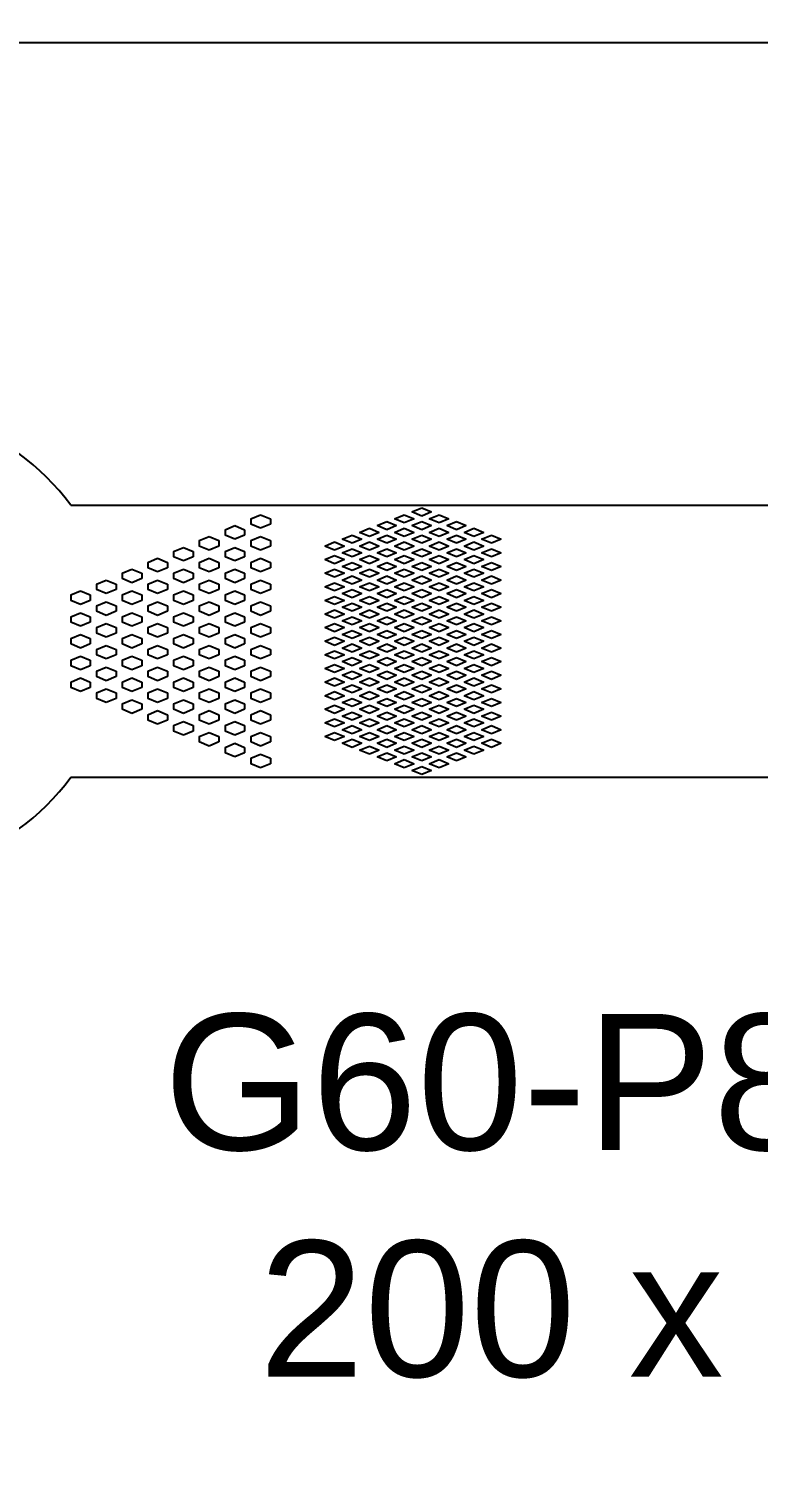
# Model space of a CAD drawing. Header units: inches. Extents: x -271009 to 5700, y -37000 to 38138.
# Drawn here: x -116541 to -113822, y -5405 to 0 of the extents above; entities that cross this region are included whole.
import ezdxf

# ---------------------------------------------------------------- set-up
doc = ezdxf.new("R2010")
doc.units = ezdxf.units.IN
doc.header["$MEASUREMENT"] = 0
doc.styles.get("Standard").update_dxf_attribs({"font": 'arial.ttf'})

msp = doc.modelspace()

# ---------------------------------------------------------------- linework, layer by layer
for p, q in [((-116385.3, -1776.3), (-113429, -1776.3)), ((-115713.9, -1827), (-115677.3, -1811.8)), ((-115713.9, -1827), (-115713.9, -1847.3)), ((-115677.3, -1811.8), (-115640.8, -1827)), ((-115640.8, -1827), (-115640.8, -1847.3)), ((-115242.9, -1852.4), (-115206.4, -1837.2)), ((-115206.4, -1837.2), (-115169.8, -1852.4)), ((-115178, -1827), (-115141.4, -1811.8)), ((-115141.4, -1842.2), (-115178, -1827)), ((-115141.4, -1811.8), (-115104.9, -1827)), ((-115104.9, -1827), (-115141.4, -1842.2)), ((-115113, -1801.6), (-115076.5, -1786.4)), ((-115076.5, -1816.9), (-115113, -1801.6)), ((-115113, -1852.4), (-115076.5, -1837.2)), ((-115076.5, -1786.4), (-115039.9, -1801.6)), ((-115039.9, -1801.6), (-115076.5, -1816.9)), ((-115076.5, -1837.2), (-115039.9, -1852.4)), ((-115048, -1827), (-115011.5, -1811.8)), ((-115011.5, -1842.2), (-115048, -1827)), ((-115011.5, -1811.8), (-114975, -1827)), ((-114975, -1827), (-115011.5, -1842.2)), ((-114983.1, -1852.4), (-114946.5, -1837.2)), ((-114946.5, -1837.2), (-114910, -1852.4)), ((-115809.8, -1867.6), (-115773.3, -1852.4)), ((-115809.8, -1867.6), (-115809.8, -1887.9)), ((-115773.3, -1903.1), (-115809.8, -1887.9)), ((-115773.3, -1852.4), (-115736.7, -1867.6)), ((-115736.7, -1887.9), (-115773.3, -1903.1)), ((-115736.7, -1867.6), (-115736.7, -1887.9)), ((-115677.3, -1862.5), (-115713.9, -1847.3)), ((-115640.8, -1847.3), (-115677.3, -1862.5)), ((-115372.8, -1903.1), (-115336.3, -1887.9)), ((-115336.3, -1887.9), (-115299.8, -1903.1)), ((-115307.9, -1877.8), (-115271.3, -1862.5)), ((-115271.3, -1893), (-115307.9, -1877.8)), ((-115271.3, -1862.5), (-115234.8, -1877.8)), ((-115234.8, -1877.8), (-115271.3, -1893)), ((-115206.4, -1867.6), (-115242.9, -1852.4)), ((-115242.9, -1903.1), (-115206.4, -1887.9)), ((-115169.8, -1852.4), (-115206.4, -1867.6)), ((-115206.4, -1887.9), (-115169.8, -1903.1)), ((-115178, -1877.8), (-115141.4, -1862.5)), ((-115141.4, -1893), (-115178, -1877.8)), ((-115141.4, -1862.5), (-115104.9, -1877.8)), ((-115104.9, -1877.8), (-115141.4, -1893)), ((-115076.5, -1867.6), (-115113, -1852.4)), ((-115113, -1903.1), (-115076.5, -1887.9)), ((-115039.9, -1852.4), (-115076.5, -1867.6)), ((-115076.5, -1887.9), (-115039.9, -1903.1)), ((-115048, -1877.8), (-115011.5, -1862.5)), ((-115011.5, -1893), (-115048, -1877.8)), ((-115011.5, -1862.5), (-114975, -1877.8)), ((-114975, -1877.8), (-115011.5, -1893)), ((-114946.5, -1867.6), (-114983.1, -1852.4)), ((-114983.1, -1903.1), (-114946.5, -1887.9)), ((-114910, -1852.4), (-114946.5, -1867.6)), ((-114946.5, -1887.9), (-114910, -1903.1)), ((-114918.1, -1877.8), (-114881.6, -1862.5)), ((-114881.6, -1893), (-114918.1, -1877.8)), ((-114881.6, -1862.5), (-114845, -1877.8)), ((-114845, -1877.8), (-114881.6, -1893)), ((-114853.2, -1903.1), (-114816.6, -1887.9)), ((-114816.6, -1887.9), (-114780.1, -1903.1)), ((-116001.6, -1948.8), (-115965.1, -1933.6)), ((-115965.1, -1933.6), (-115928.6, -1948.8)), ((-115905.7, -1908.2), (-115869.2, -1893)), ((-115905.7, -1908.2), (-115905.7, -1928.5)), ((-115869.2, -1943.7), (-115905.7, -1928.5)), ((-115869.2, -1893), (-115832.6, -1908.2)), ((-115832.6, -1928.5), (-115869.2, -1943.7)), ((-115832.6, -1908.2), (-115832.6, -1928.5)), ((-115809.8, -1948.8), (-115773.3, -1933.6)), ((-115773.3, -1933.6), (-115736.7, -1948.8)), ((-115713.9, -1908.2), (-115677.3, -1893)), ((-115713.9, -1908.2), (-115713.9, -1928.5)), ((-115677.3, -1943.7), (-115713.9, -1928.5)), ((-115677.3, -1893), (-115640.8, -1908.2)), ((-115640.8, -1928.5), (-115677.3, -1943.7)), ((-115640.8, -1908.2), (-115640.8, -1928.5)), ((-115437.8, -1928.5), (-115401.3, -1913.3)), ((-115401.3, -1943.7), (-115437.8, -1928.5)), ((-115401.3, -1913.3), (-115364.7, -1928.5)), ((-115364.7, -1928.5), (-115401.3, -1943.7)), ((-115336.3, -1918.4), (-115372.8, -1903.1)), ((-115372.8, -1953.9), (-115336.3, -1938.7)), ((-115299.8, -1903.1), (-115336.3, -1918.4)), ((-115336.3, -1938.7), (-115299.8, -1953.9)), ((-115307.9, -1928.5), (-115271.3, -1913.3)), ((-115271.3, -1943.7), (-115307.9, -1928.5)), ((-115271.3, -1913.3), (-115234.8, -1928.5)), ((-115234.8, -1928.5), (-115271.3, -1943.7)), ((-115206.4, -1918.4), (-115242.9, -1903.1)), ((-115242.9, -1953.9), (-115206.4, -1938.7)), ((-115169.8, -1903.1), (-115206.4, -1918.4)), ((-115206.4, -1938.7), (-115169.8, -1953.9)), ((-115178, -1928.5), (-115141.4, -1913.3)), ((-115141.4, -1943.7), (-115178, -1928.5)), ((-115141.4, -1913.3), (-115104.9, -1928.5)), ((-115104.9, -1928.5), (-115141.4, -1943.7)), ((-115076.5, -1918.4), (-115113, -1903.1)), ((-115113, -1953.9), (-115076.5, -1938.7)), ((-115039.9, -1903.1), (-115076.5, -1918.4)), ((-115076.5, -1938.7), (-115039.9, -1953.9)), ((-115048, -1928.5), (-115011.5, -1913.3)), ((-115011.5, -1943.7), (-115048, -1928.5)), ((-115011.5, -1913.3), (-114975, -1928.5)), ((-114975, -1928.5), (-115011.5, -1943.7)), ((-114946.5, -1918.4), (-114983.1, -1903.1)), ((-114983.1, -1953.9), (-114946.5, -1938.7)), ((-114910, -1903.1), (-114946.5, -1918.4)), ((-114946.5, -1938.7), (-114910, -1953.9)), ((-114918.1, -1928.5), (-114881.6, -1913.3)), ((-114881.6, -1943.7), (-114918.1, -1928.5)), ((-114881.6, -1913.3), (-114845, -1928.5)), ((-114845, -1928.5), (-114881.6, -1943.7)), ((-114816.6, -1918.4), (-114853.2, -1903.1)), ((-114853.2, -1953.9), (-114816.6, -1938.7)), ((-114780.1, -1903.1), (-114816.6, -1918.4)), ((-114816.6, -1938.7), (-114780.1, -1953.9)), ((-116097.6, -1989.4), (-116061, -1974.2)), ((-116097.6, -1989.4), (-116097.6, -2009.7)), ((-116061, -1974.2), (-116024.5, -1989.4)), ((-116024.5, -1989.4), (-116024.5, -2009.7)), ((-116001.6, -1948.8), (-116001.6, -1969.1)), ((-115965.1, -1984.3), (-116001.6, -1969.1)), ((-115928.6, -1969.1), (-115965.1, -1984.3)), ((-115928.6, -1948.8), (-115928.6, -1969.1)), ((-115905.7, -1989.4), (-115869.2, -1974.2)), ((-115905.7, -1989.4), (-115905.7, -2009.7)), ((-115869.2, -1974.2), (-115832.6, -1989.4)), ((-115832.6, -1989.4), (-115832.6, -2009.7)), ((-115809.8, -1948.8), (-115809.8, -1969.1)), ((-115773.3, -1984.3), (-115809.8, -1969.1)), ((-115736.7, -1969.1), (-115773.3, -1984.3)), ((-115736.7, -1948.8), (-115736.7, -1969.1)), ((-115713.9, -1989.4), (-115677.3, -1974.2)), ((-115713.9, -1989.4), (-115713.9, -2009.7)), ((-115677.3, -1974.2), (-115640.8, -1989.4)), ((-115640.8, -1989.4), (-115640.8, -2009.7)), ((-115437.8, -1979.3), (-115401.3, -1964)), ((-115401.3, -1994.5), (-115437.8, -1979.3)), ((-115401.3, -1964), (-115364.7, -1979.3)), ((-115364.7, -1979.3), (-115401.3, -1994.5)), ((-115336.3, -1969.1), (-115372.8, -1953.9)), ((-115372.8, -2004.6), (-115336.3, -1989.4)), ((-115299.8, -1953.9), (-115336.3, -1969.1)), ((-115336.3, -1989.4), (-115299.8, -2004.6)), ((-115307.9, -1979.3), (-115271.3, -1964)), ((-115271.3, -1994.5), (-115307.9, -1979.3)), ((-115271.3, -1964), (-115234.8, -1979.3)), ((-115234.8, -1979.3), (-115271.3, -1994.5)), ((-115206.4, -1969.1), (-115242.9, -1953.9)), ((-115242.9, -2004.6), (-115206.4, -1989.4)), ((-115169.8, -1953.9), (-115206.4, -1969.1)), ((-115206.4, -1989.4), (-115169.8, -2004.6)), ((-115178, -1979.3), (-115141.4, -1964)), ((-115141.4, -1994.5), (-115178, -1979.3)), ((-115141.4, -1964), (-115104.9, -1979.3)), ((-115104.9, -1979.3), (-115141.4, -1994.5)), ((-115076.5, -1969.1), (-115113, -1953.9)), ((-115113, -2004.6), (-115076.5, -1989.4)), ((-115039.9, -1953.9), (-115076.5, -1969.1)), ((-115076.5, -1989.4), (-115039.9, -2004.6)), ((-115048, -1979.3), (-115011.5, -1964)), ((-115011.5, -1994.5), (-115048, -1979.3)), ((-115011.5, -1964), (-114975, -1979.3)), ((-114975, -1979.3), (-115011.5, -1994.5)), ((-114946.5, -1969.1), (-114983.1, -1953.9)), ((-114983.1, -2004.6), (-114946.5, -1989.4)), ((-114910, -1953.9), (-114946.5, -1969.1)), ((-114946.5, -1989.4), (-114910, -2004.6)), ((-114918.1, -1979.3), (-114881.6, -1964)), ((-114881.6, -1994.5), (-114918.1, -1979.3)), ((-114881.6, -1964), (-114845, -1979.3)), ((-114845, -1979.3), (-114881.6, -1994.5)), ((-114816.6, -1969.1), (-114853.2, -1953.9)), ((-114853.2, -2004.6), (-114816.6, -1989.4)), ((-114780.1, -1953.9), (-114816.6, -1969.1)), ((-114816.6, -1989.4), (-114780.1, -2004.6)), ((-116193.5, -2030), (-116156.9, -2014.8)), ((-116193.5, -2030), (-116193.5, -2050.3)), ((-116156.9, -2065.5), (-116193.5, -2050.3)), ((-116156.9, -2014.8), (-116120.4, -2030)), ((-116120.4, -2050.3), (-116156.9, -2065.5)), ((-116120.4, -2030), (-116120.4, -2050.3)), ((-116061, -2024.9), (-116097.6, -2009.7)), ((-116024.5, -2009.7), (-116061, -2024.9)), ((-116001.6, -2030), (-115965.1, -2014.8)), ((-116001.6, -2030), (-116001.6, -2050.3)), ((-115965.1, -2065.5), (-116001.6, -2050.3)), ((-115965.1, -2014.8), (-115928.6, -2030)), ((-115928.6, -2050.3), (-115965.1, -2065.5)), ((-115928.6, -2030), (-115928.6, -2050.3)), ((-115869.2, -2024.9), (-115905.7, -2009.7)), ((-115832.6, -2009.7), (-115869.2, -2024.9)), ((-115809.8, -2030), (-115773.3, -2014.8)), ((-115809.8, -2030), (-115809.8, -2050.3)), ((-115773.3, -2065.5), (-115809.8, -2050.3)), ((-115773.3, -2014.8), (-115736.7, -2030)), ((-115736.7, -2050.3), (-115773.3, -2065.5)), ((-115736.7, -2030), (-115736.7, -2050.3)), ((-115677.3, -2024.9), (-115713.9, -2009.7)), ((-115640.8, -2009.7), (-115677.3, -2024.9)), ((-115437.8, -2030), (-115401.3, -2014.8)), ((-115401.3, -2045.2), (-115437.8, -2030)), ((-115401.3, -2014.8), (-115364.7, -2030)), ((-115364.7, -2030), (-115401.3, -2045.2)), ((-115336.3, -2019.9), (-115372.8, -2004.6)), ((-115372.8, -2055.4), (-115336.3, -2040.2)), ((-115299.8, -2004.6), (-115336.3, -2019.9)), ((-115336.3, -2040.2), (-115299.8, -2055.4)), ((-115307.9, -2030), (-115271.3, -2014.8)), ((-115271.3, -2045.2), (-115307.9, -2030)), ((-115271.3, -2014.8), (-115234.8, -2030)), ((-115234.8, -2030), (-115271.3, -2045.2)), ((-115206.4, -2019.9), (-115242.9, -2004.6)), ((-115242.9, -2055.4), (-115206.4, -2040.2)), ((-115169.8, -2004.6), (-115206.4, -2019.9)), ((-115206.4, -2040.2), (-115169.8, -2055.4)), ((-115178, -2030), (-115141.4, -2014.8)), ((-115141.4, -2045.2), (-115178, -2030)), ((-115141.4, -2014.8), (-115104.9, -2030)), ((-115104.9, -2030), (-115141.4, -2045.2)), ((-115076.5, -2019.9), (-115113, -2004.6)), ((-115113, -2055.4), (-115076.5, -2040.2)), ((-115039.9, -2004.6), (-115076.5, -2019.9)), ((-115076.5, -2040.2), (-115039.9, -2055.4)), ((-115048, -2030), (-115011.5, -2014.8)), ((-115011.5, -2045.2), (-115048, -2030)), ((-115011.5, -2014.8), (-114975, -2030)), ((-114975, -2030), (-115011.5, -2045.2)), ((-114946.5, -2019.9), (-114983.1, -2004.6)), ((-114983.1, -2055.4), (-114946.5, -2040.2)), ((-114910, -2004.6), (-114946.5, -2019.9)), ((-114946.5, -2040.2), (-114910, -2055.4)), ((-114918.1, -2030), (-114881.6, -2014.8)), ((-114881.6, -2045.2), (-114918.1, -2030)), ((-114881.6, -2014.8), (-114845, -2030)), ((-114845, -2030), (-114881.6, -2045.2)), ((-114816.6, -2019.9), (-114853.2, -2004.6)), ((-114853.2, -2055.4), (-114816.6, -2040.2)), ((-114780.1, -2004.6), (-114816.6, -2019.9)), ((-114816.6, -2040.2), (-114780.1, -2055.4)), ((-116385.3, -2111.2), (-116348.8, -2096)), ((-116348.8, -2096), (-116312.2, -2111.2)), ((-116289.4, -2070.6), (-116252.8, -2055.4)), ((-116289.4, -2070.6), (-116289.4, -2090.9)), ((-116252.8, -2106.1), (-116289.4, -2090.9)), ((-116252.8, -2055.4), (-116216.3, -2070.6)), ((-116216.3, -2090.9), (-116252.8, -2106.1)), ((-116216.3, -2070.6), (-116216.3, -2090.9)), ((-116193.5, -2111.2), (-116156.9, -2096)), ((-116156.9, -2096), (-116120.4, -2111.2)), ((-116097.6, -2070.6), (-116061, -2055.4)), ((-116097.6, -2070.6), (-116097.6, -2090.9)), ((-116061, -2106.1), (-116097.6, -2090.9)), ((-116061, -2055.4), (-116024.5, -2070.6)), ((-116024.5, -2090.9), (-116061, -2106.1)), ((-116024.5, -2070.6), (-116024.5, -2090.9)), ((-116001.6, -2111.2), (-115965.1, -2096)), ((-115965.1, -2096), (-115928.6, -2111.2)), ((-115905.7, -2070.6), (-115869.2, -2055.4)), ((-115905.7, -2070.6), (-115905.7, -2090.9)), ((-115869.2, -2106.1), (-115905.7, -2090.9)), ((-115869.2, -2055.4), (-115832.6, -2070.6)), ((-115832.6, -2090.9), (-115869.2, -2106.1)), ((-115832.6, -2070.6), (-115832.6, -2090.9)), ((-115809.8, -2111.2), (-115773.3, -2096)), ((-115773.3, -2096), (-115736.7, -2111.2)), ((-115713.9, -2070.6), (-115677.3, -2055.4)), ((-115713.9, -2070.6), (-115713.9, -2090.9)), ((-115677.3, -2106.1), (-115713.9, -2090.9)), ((-115677.3, -2055.4), (-115640.8, -2070.6)), ((-115640.8, -2090.9), (-115677.3, -2106.1)), ((-115640.8, -2070.6), (-115640.8, -2090.9)), ((-115437.8, -2080.8), (-115401.3, -2065.5)), ((-115401.3, -2096), (-115437.8, -2080.8)), ((-115401.3, -2065.5), (-115364.7, -2080.8)), ((-115364.7, -2080.8), (-115401.3, -2096)), ((-115336.3, -2070.6), (-115372.8, -2055.4)), ((-115372.8, -2106.1), (-115336.3, -2090.9)), ((-115336.3, -2121.4), (-115372.8, -2106.1)), ((-115299.8, -2055.4), (-115336.3, -2070.6)), ((-115336.3, -2090.9), (-115299.8, -2106.1)), ((-115299.8, -2106.1), (-115336.3, -2121.4)), ((-115307.9, -2080.8), (-115271.3, -2065.5)), ((-115271.3, -2096), (-115307.9, -2080.8)), ((-115271.3, -2065.5), (-115234.8, -2080.8)), ((-115234.8, -2080.8), (-115271.3, -2096)), ((-115206.4, -2070.6), (-115242.9, -2055.4)), ((-115242.9, -2106.1), (-115206.4, -2090.9)), ((-115206.4, -2121.4), (-115242.9, -2106.1)), ((-115169.8, -2055.4), (-115206.4, -2070.6)), ((-115206.4, -2090.9), (-115169.8, -2106.1)), ((-115169.8, -2106.1), (-115206.4, -2121.4)), ((-115178, -2080.8), (-115141.4, -2065.5)), ((-115141.4, -2096), (-115178, -2080.8)), ((-115141.4, -2065.5), (-115104.9, -2080.8)), ((-115104.9, -2080.8), (-115141.4, -2096)), ((-115076.5, -2070.6), (-115113, -2055.4)), ((-115113, -2106.1), (-115076.5, -2090.9)), ((-115076.5, -2121.4), (-115113, -2106.1)), ((-115039.9, -2055.4), (-115076.5, -2070.6)), ((-115076.5, -2090.9), (-115039.9, -2106.1)), ((-115039.9, -2106.1), (-115076.5, -2121.4)), ((-115048, -2080.8), (-115011.5, -2065.5)), ((-115011.5, -2096), (-115048, -2080.8)), ((-115011.5, -2065.5), (-114975, -2080.8)), ((-114975, -2080.8), (-115011.5, -2096)), ((-114946.5, -2070.6), (-114983.1, -2055.4)), ((-114983.1, -2106.1), (-114946.5, -2090.9)), ((-114946.5, -2121.4), (-114983.1, -2106.1)), ((-114910, -2055.4), (-114946.5, -2070.6)), ((-114946.5, -2090.9), (-114910, -2106.1)), ((-114910, -2106.1), (-114946.5, -2121.4)), ((-114918.1, -2080.8), (-114881.6, -2065.5)), ((-114881.6, -2096), (-114918.1, -2080.8)), ((-114881.6, -2065.5), (-114845, -2080.8)), ((-114845, -2080.8), (-114881.6, -2096)), ((-114816.6, -2070.6), (-114853.2, -2055.4)), ((-114853.2, -2106.1), (-114816.6, -2090.9)), ((-114816.6, -2121.4), (-114853.2, -2106.1)), ((-114780.1, -2055.4), (-114816.6, -2070.6)), ((-114816.6, -2090.9), (-114780.1, -2106.1)), ((-114780.1, -2106.1), (-114816.6, -2121.4)), ((-116385.3, -2111.2), (-116385.3, -2131.5)), ((-116348.8, -2146.7), (-116385.3, -2131.5)), ((-116312.2, -2131.5), (-116348.8, -2146.7)), ((-116312.2, -2111.2), (-116312.2, -2131.5)), ((-116289.4, -2151.8), (-116252.8, -2136.6)), ((-116289.4, -2151.8), (-116289.4, -2172.1)), ((-116252.8, -2136.6), (-116216.3, -2151.8)), ((-116216.3, -2151.8), (-116216.3, -2172.1)), ((-116193.5, -2111.2), (-116193.5, -2131.5)), ((-116156.9, -2146.7), (-116193.5, -2131.5)), ((-116120.4, -2131.5), (-116156.9, -2146.7)), ((-116120.4, -2111.2), (-116120.4, -2131.5)), ((-116097.6, -2151.8), (-116061, -2136.6)), ((-116097.6, -2151.8), (-116097.6, -2172.1)), ((-116061, -2136.6), (-116024.5, -2151.8)), ((-116024.5, -2151.8), (-116024.5, -2172.1)), ((-116001.6, -2111.2), (-116001.6, -2131.5)), ((-115965.1, -2146.7), (-116001.6, -2131.5)), ((-115928.6, -2131.5), (-115965.1, -2146.7)), ((-115928.6, -2111.2), (-115928.6, -2131.5)), ((-115905.7, -2151.8), (-115869.2, -2136.6)), ((-115905.7, -2151.8), (-115905.7, -2172.1)), ((-115869.2, -2136.6), (-115832.6, -2151.8)), ((-115832.6, -2151.8), (-115832.6, -2172.1)), ((-115809.8, -2111.2), (-115809.8, -2131.5)), ((-115773.3, -2146.7), (-115809.8, -2131.5)), ((-115736.7, -2131.5), (-115773.3, -2146.7)), ((-115736.7, -2111.2), (-115736.7, -2131.5)), ((-115713.9, -2151.8), (-115677.3, -2136.6)), ((-115713.9, -2151.8), (-115713.9, -2172.1)), ((-115677.3, -2136.6), (-115640.8, -2151.8)), ((-115640.8, -2151.8), (-115640.8, -2172.1)), ((-115437.8, -2131.5), (-115401.3, -2116.3)), ((-115401.3, -2146.7), (-115437.8, -2131.5)), ((-115401.3, -2116.3), (-115364.7, -2131.5)), ((-115364.7, -2131.5), (-115401.3, -2146.7)), ((-115372.8, -2156.9), (-115336.3, -2141.7)), ((-115336.3, -2172.1), (-115372.8, -2156.9)), ((-115336.3, -2141.7), (-115299.8, -2156.9)), ((-115299.8, -2156.9), (-115336.3, -2172.1)), ((-115307.9, -2131.5), (-115271.3, -2116.3)), ((-115271.3, -2146.7), (-115307.9, -2131.5)), ((-115271.3, -2116.3), (-115234.8, -2131.5)), ((-115234.8, -2131.5), (-115271.3, -2146.7)), ((-115242.9, -2156.9), (-115206.4, -2141.7)), ((-115206.4, -2172.1), (-115242.9, -2156.9)), ((-115206.4, -2141.7), (-115169.8, -2156.9)), ((-115169.8, -2156.9), (-115206.4, -2172.1)), ((-115178, -2131.5), (-115141.4, -2116.3)), ((-115141.4, -2146.7), (-115178, -2131.5)), ((-115141.4, -2116.3), (-115104.9, -2131.5)), ((-115104.9, -2131.5), (-115141.4, -2146.7)), ((-115113, -2156.9), (-115076.5, -2141.7)), ((-115076.5, -2172.1), (-115113, -2156.9)), ((-115076.5, -2141.7), (-115039.9, -2156.9)), ((-115039.9, -2156.9), (-115076.5, -2172.1)), ((-115048, -2131.5), (-115011.5, -2116.3)), ((-115011.5, -2146.7), (-115048, -2131.5)), ((-115011.5, -2116.3), (-114975, -2131.5)), ((-114975, -2131.5), (-115011.5, -2146.7)), ((-114983.1, -2156.9), (-114946.5, -2141.7)), ((-114946.5, -2172.1), (-114983.1, -2156.9)), ((-114946.5, -2141.7), (-114910, -2156.9)), ((-114910, -2156.9), (-114946.5, -2172.1)), ((-114918.1, -2131.5), (-114881.6, -2116.3)), ((-114881.6, -2146.7), (-114918.1, -2131.5)), ((-114881.6, -2116.3), (-114845, -2131.5)), ((-114845, -2131.5), (-114881.6, -2146.7)), ((-114853.2, -2156.9), (-114816.6, -2141.7)), ((-114816.6, -2172.1), (-114853.2, -2156.9)), ((-114816.6, -2141.7), (-114780.1, -2156.9)), ((-114780.1, -2156.9), (-114816.6, -2172.1)), ((-116385.3, -2192.4), (-116348.8, -2177.2)), ((-116385.3, -2192.4), (-116385.3, -2212.7)), ((-116348.8, -2227.9), (-116385.3, -2212.7)), ((-116348.8, -2177.2), (-116312.2, -2192.4)), ((-116312.2, -2212.7), (-116348.8, -2227.9)), ((-116312.2, -2192.4), (-116312.2, -2212.7)), ((-116252.8, -2187.3), (-116289.4, -2172.1)), ((-116216.3, -2172.1), (-116252.8, -2187.3)), ((-116193.5, -2192.4), (-116156.9, -2177.2)), ((-116193.5, -2192.4), (-116193.5, -2212.7)), ((-116156.9, -2227.9), (-116193.5, -2212.7)), ((-116156.9, -2177.2), (-116120.4, -2192.4)), ((-116120.4, -2212.7), (-116156.9, -2227.9)), ((-116120.4, -2192.4), (-116120.4, -2212.7)), ((-116061, -2187.3), (-116097.6, -2172.1)), ((-116024.5, -2172.1), (-116061, -2187.3)), ((-116001.6, -2192.4), (-115965.1, -2177.2)), ((-116001.6, -2192.4), (-116001.6, -2212.7)), ((-115965.1, -2227.9), (-116001.6, -2212.7)), ((-115965.1, -2177.2), (-115928.6, -2192.4)), ((-115928.6, -2212.7), (-115965.1, -2227.9)), ((-115928.6, -2192.4), (-115928.6, -2212.7)), ((-115869.2, -2187.3), (-115905.7, -2172.1)), ((-115832.6, -2172.1), (-115869.2, -2187.3)), ((-115809.8, -2192.4), (-115773.3, -2177.2)), ((-115809.8, -2192.4), (-115809.8, -2212.7)), ((-115773.3, -2227.9), (-115809.8, -2212.7)), ((-115773.3, -2177.2), (-115736.7, -2192.4)), ((-115736.7, -2212.7), (-115773.3, -2227.9)), ((-115736.7, -2192.4), (-115736.7, -2212.7)), ((-115677.3, -2187.3), (-115713.9, -2172.1)), ((-115640.8, -2172.1), (-115677.3, -2187.3)), ((-115437.8, -2182.3), (-115401.3, -2167)), ((-115401.3, -2197.5), (-115437.8, -2182.3)), ((-115401.3, -2167), (-115364.7, -2182.3)), ((-115364.7, -2182.3), (-115401.3, -2197.5)), ((-115372.8, -2207.6), (-115336.3, -2192.4)), ((-115336.3, -2222.9), (-115372.8, -2207.6)), ((-115336.3, -2192.4), (-115299.8, -2207.6)), ((-115299.8, -2207.6), (-115336.3, -2222.9)), ((-115307.9, -2182.3), (-115271.3, -2167)), ((-115271.3, -2197.5), (-115307.9, -2182.3)), ((-115271.3, -2167), (-115234.8, -2182.3)), ((-115234.8, -2182.3), (-115271.3, -2197.5)), ((-115242.9, -2207.6), (-115206.4, -2192.4)), ((-115206.4, -2222.9), (-115242.9, -2207.6)), ((-115206.4, -2192.4), (-115169.8, -2207.6)), ((-115169.8, -2207.6), (-115206.4, -2222.9)), ((-115178, -2182.3), (-115141.4, -2167)), ((-115141.4, -2197.5), (-115178, -2182.3)), ((-115141.4, -2167), (-115104.9, -2182.3)), ((-115104.9, -2182.3), (-115141.4, -2197.5)), ((-115113, -2207.6), (-115076.5, -2192.4)), ((-115076.5, -2222.9), (-115113, -2207.6)), ((-115076.5, -2192.4), (-115039.9, -2207.6)), ((-115039.9, -2207.6), (-115076.5, -2222.9)), ((-115048, -2182.3), (-115011.5, -2167)), ((-115011.5, -2197.5), (-115048, -2182.3)), ((-115011.5, -2167), (-114975, -2182.3)), ((-114975, -2182.3), (-115011.5, -2197.5)), ((-114983.1, -2207.6), (-114946.5, -2192.4)), ((-114946.5, -2222.9), (-114983.1, -2207.6)), ((-114946.5, -2192.4), (-114910, -2207.6)), ((-114910, -2207.6), (-114946.5, -2222.9)), ((-114918.1, -2182.3), (-114881.6, -2167)), ((-114881.6, -2197.5), (-114918.1, -2182.3)), ((-114881.6, -2167), (-114845, -2182.3)), ((-114845, -2182.3), (-114881.6, -2197.5)), ((-114853.2, -2207.6), (-114816.6, -2192.4)), ((-114816.6, -2222.9), (-114853.2, -2207.6)), ((-114816.6, -2192.4), (-114780.1, -2207.6)), ((-114780.1, -2207.6), (-114816.6, -2222.9)), ((-116385.3, -2273.6), (-116348.8, -2258.4)), ((-116348.8, -2258.4), (-116312.2, -2273.6)), ((-116289.4, -2233), (-116252.8, -2217.8)), ((-116289.4, -2233), (-116289.4, -2253.3)), ((-116252.8, -2268.5), (-116289.4, -2253.3)), ((-116252.8, -2217.8), (-116216.3, -2233)), ((-116216.3, -2253.3), (-116252.8, -2268.5)), ((-116216.3, -2233), (-116216.3, -2253.3)), ((-116193.5, -2273.6), (-116156.9, -2258.4)), ((-116156.9, -2258.4), (-116120.4, -2273.6)), ((-116097.6, -2233), (-116061, -2217.8)), ((-116097.6, -2233), (-116097.6, -2253.3)), ((-116061, -2268.5), (-116097.6, -2253.3)), ((-116061, -2217.8), (-116024.5, -2233)), ((-116024.5, -2253.3), (-116061, -2268.5)), ((-116024.5, -2233), (-116024.5, -2253.3)), ((-116001.6, -2273.6), (-115965.1, -2258.4)), ((-115965.1, -2258.4), (-115928.6, -2273.6)), ((-115905.7, -2233), (-115869.2, -2217.8)), ((-115905.7, -2233), (-115905.7, -2253.3)), ((-115869.2, -2268.5), (-115905.7, -2253.3)), ((-115869.2, -2217.8), (-115832.6, -2233)), ((-115832.6, -2253.3), (-115869.2, -2268.5)), ((-115832.6, -2233), (-115832.6, -2253.3)), ((-115809.8, -2273.6), (-115773.3, -2258.4)), ((-115773.3, -2258.4), (-115736.7, -2273.6)), ((-115713.9, -2233), (-115677.3, -2217.8)), ((-115713.9, -2233), (-115713.9, -2253.3)), ((-115677.3, -2268.5), (-115713.9, -2253.3)), ((-115677.3, -2217.8), (-115640.8, -2233)), ((-115640.8, -2253.3), (-115677.3, -2268.5)), ((-115640.8, -2233), (-115640.8, -2253.3)), ((-115437.8, -2233), (-115401.3, -2217.8)), ((-115401.3, -2248.2), (-115437.8, -2233)), ((-115437.8, -2283.8), (-115401.3, -2268.5)), ((-115401.3, -2217.8), (-115364.7, -2233)), ((-115364.7, -2233), (-115401.3, -2248.2)), ((-115401.3, -2268.5), (-115364.7, -2283.8)), ((-115372.8, -2258.4), (-115336.3, -2243.2)), ((-115336.3, -2273.6), (-115372.8, -2258.4)), ((-115336.3, -2243.2), (-115299.8, -2258.4)), ((-115299.8, -2258.4), (-115336.3, -2273.6)), ((-115307.9, -2233), (-115271.3, -2217.8)), ((-115271.3, -2248.2), (-115307.9, -2233)), ((-115307.9, -2283.8), (-115271.3, -2268.5)), ((-115271.3, -2217.8), (-115234.8, -2233)), ((-115234.8, -2233), (-115271.3, -2248.2)), ((-115271.3, -2268.5), (-115234.8, -2283.8)), ((-115242.9, -2258.4), (-115206.4, -2243.2)), ((-115206.4, -2273.6), (-115242.9, -2258.4)), ((-115206.4, -2243.2), (-115169.8, -2258.4)), ((-115169.8, -2258.4), (-115206.4, -2273.6)), ((-115178, -2233), (-115141.4, -2217.8)), ((-115141.4, -2248.2), (-115178, -2233)), ((-115178, -2283.8), (-115141.4, -2268.5)), ((-115141.4, -2217.8), (-115104.9, -2233)), ((-115104.9, -2233), (-115141.4, -2248.2)), ((-115141.4, -2268.5), (-115104.9, -2283.8)), ((-115113, -2258.4), (-115076.5, -2243.2)), ((-115076.5, -2273.6), (-115113, -2258.4)), ((-115076.5, -2243.2), (-115039.9, -2258.4)), ((-115039.9, -2258.4), (-115076.5, -2273.6)), ((-115048, -2233), (-115011.5, -2217.8)), ((-115011.5, -2248.2), (-115048, -2233)), ((-115048, -2283.8), (-115011.5, -2268.5)), ((-115011.5, -2217.8), (-114975, -2233)), ((-114975, -2233), (-115011.5, -2248.2)), ((-115011.5, -2268.5), (-114975, -2283.8)), ((-114983.1, -2258.4), (-114946.5, -2243.2)), ((-114946.5, -2273.6), (-114983.1, -2258.4)), ((-114946.5, -2243.2), (-114910, -2258.4)), ((-114910, -2258.4), (-114946.5, -2273.6)), ((-114918.1, -2233), (-114881.6, -2217.8)), ((-114881.6, -2248.2), (-114918.1, -2233)), ((-114918.1, -2283.8), (-114881.6, -2268.5)), ((-114881.6, -2217.8), (-114845, -2233)), ((-114845, -2233), (-114881.6, -2248.2)), ((-114881.6, -2268.5), (-114845, -2283.8)), ((-114853.2, -2258.4), (-114816.6, -2243.2)), ((-114816.6, -2273.6), (-114853.2, -2258.4)), ((-114816.6, -2243.2), (-114780.1, -2258.4)), ((-114780.1, -2258.4), (-114816.6, -2273.6)), ((-116385.3, -2273.6), (-116385.3, -2293.9)), ((-116348.8, -2309.1), (-116385.3, -2293.9)), ((-116312.2, -2293.9), (-116348.8, -2309.1)), ((-116312.2, -2273.6), (-116312.2, -2293.9)), ((-116289.4, -2314.2), (-116252.8, -2299)), ((-116289.4, -2314.2), (-116289.4, -2334.5)), ((-116252.8, -2299), (-116216.3, -2314.2)), ((-116216.3, -2314.2), (-116216.3, -2334.5)), ((-116193.5, -2273.6), (-116193.5, -2293.9)), ((-116156.9, -2309.1), (-116193.5, -2293.9)), ((-116120.4, -2293.9), (-116156.9, -2309.1)), ((-116120.4, -2273.6), (-116120.4, -2293.9)), ((-116097.6, -2314.2), (-116061, -2299)), ((-116097.6, -2314.2), (-116097.6, -2334.5)), ((-116061, -2299), (-116024.5, -2314.2)), ((-116024.5, -2314.2), (-116024.5, -2334.5)), ((-116001.6, -2273.6), (-116001.6, -2293.9)), ((-115965.1, -2309.1), (-116001.6, -2293.9)), ((-115928.6, -2293.9), (-115965.1, -2309.1)), ((-115928.6, -2273.6), (-115928.6, -2293.9)), ((-115905.7, -2314.2), (-115869.2, -2299)), ((-115905.7, -2314.2), (-115905.7, -2334.5)), ((-115869.2, -2299), (-115832.6, -2314.2)), ((-115832.6, -2314.2), (-115832.6, -2334.5)), ((-115809.8, -2273.6), (-115809.8, -2293.9)), ((-115773.3, -2309.1), (-115809.8, -2293.9)), ((-115736.7, -2293.9), (-115773.3, -2309.1)), ((-115736.7, -2273.6), (-115736.7, -2293.9)), ((-115713.9, -2314.2), (-115677.3, -2299)), ((-115713.9, -2314.2), (-115713.9, -2334.5)), ((-115677.3, -2299), (-115640.8, -2314.2)), ((-115640.8, -2314.2), (-115640.8, -2334.5)), ((-115401.3, -2299), (-115437.8, -2283.8)), ((-115437.8, -2334.5), (-115401.3, -2319.3)), ((-115364.7, -2283.8), (-115401.3, -2299)), ((-115401.3, -2319.3), (-115364.7, -2334.5)), ((-115372.8, -2309.1), (-115336.3, -2293.9)), ((-115336.3, -2324.4), (-115372.8, -2309.1)), ((-115336.3, -2293.9), (-115299.8, -2309.1)), ((-115299.8, -2309.1), (-115336.3, -2324.4)), ((-115271.3, -2299), (-115307.9, -2283.8)), ((-115307.9, -2334.5), (-115271.3, -2319.3)), ((-115234.8, -2283.8), (-115271.3, -2299)), ((-115271.3, -2319.3), (-115234.8, -2334.5)), ((-115242.9, -2309.1), (-115206.4, -2293.9)), ((-115206.4, -2324.4), (-115242.9, -2309.1)), ((-115206.4, -2293.9), (-115169.8, -2309.1)), ((-115169.8, -2309.1), (-115206.4, -2324.4)), ((-115141.4, -2299), (-115178, -2283.8)), ((-115178, -2334.5), (-115141.4, -2319.3)), ((-115104.9, -2283.8), (-115141.4, -2299)), ((-115141.4, -2319.3), (-115104.9, -2334.5)), ((-115113, -2309.1), (-115076.5, -2293.9)), ((-115076.5, -2324.4), (-115113, -2309.1)), ((-115076.5, -2293.9), (-115039.9, -2309.1)), ((-115039.9, -2309.1), (-115076.5, -2324.4)), ((-115011.5, -2299), (-115048, -2283.8)), ((-115048, -2334.5), (-115011.5, -2319.3)), ((-114975, -2283.8), (-115011.5, -2299)), ((-115011.5, -2319.3), (-114975, -2334.5)), ((-114983.1, -2309.1), (-114946.5, -2293.9)), ((-114946.5, -2324.4), (-114983.1, -2309.1)), ((-114946.5, -2293.9), (-114910, -2309.1)), ((-114910, -2309.1), (-114946.5, -2324.4)), ((-114881.6, -2299), (-114918.1, -2283.8)), ((-114918.1, -2334.5), (-114881.6, -2319.3)), ((-114845, -2283.8), (-114881.6, -2299)), ((-114881.6, -2319.3), (-114845, -2334.5)), ((-114853.2, -2309.1), (-114816.6, -2293.9)), ((-114816.6, -2324.4), (-114853.2, -2309.1)), ((-114816.6, -2293.9), (-114780.1, -2309.1)), ((-114780.1, -2309.1), (-114816.6, -2324.4)), ((-116385.3, -2354.8), (-116348.8, -2339.6)), ((-116385.3, -2354.8), (-116385.3, -2375.1)), ((-116348.8, -2390.3), (-116385.3, -2375.1)), ((-116348.8, -2339.6), (-116312.2, -2354.8)), ((-116312.2, -2375.1), (-116348.8, -2390.3)), ((-116312.2, -2354.8), (-116312.2, -2375.1)), ((-116252.8, -2349.7), (-116289.4, -2334.5)), ((-116216.3, -2334.5), (-116252.8, -2349.7)), ((-116193.5, -2354.8), (-116156.9, -2339.6)), ((-116193.5, -2354.8), (-116193.5, -2375.1)), ((-116156.9, -2390.3), (-116193.5, -2375.1)), ((-116156.9, -2339.6), (-116120.4, -2354.8)), ((-116120.4, -2375.1), (-116156.9, -2390.3)), ((-116120.4, -2354.8), (-116120.4, -2375.1)), ((-116061, -2349.7), (-116097.6, -2334.5)), ((-116024.5, -2334.5), (-116061, -2349.7)), ((-116001.6, -2354.8), (-115965.1, -2339.6)), ((-116001.6, -2354.8), (-116001.6, -2375.1)), ((-115965.1, -2390.3), (-116001.6, -2375.1)), ((-115965.1, -2339.6), (-115928.6, -2354.8)), ((-115928.6, -2375.1), (-115965.1, -2390.3)), ((-115928.6, -2354.8), (-115928.6, -2375.1)), ((-115869.2, -2349.7), (-115905.7, -2334.5)), ((-115832.6, -2334.5), (-115869.2, -2349.7)), ((-115809.8, -2354.8), (-115773.3, -2339.6)), ((-115809.8, -2354.8), (-115809.8, -2375.1)), ((-115773.3, -2390.3), (-115809.8, -2375.1)), ((-115773.3, -2339.6), (-115736.7, -2354.8)), ((-115736.7, -2375.1), (-115773.3, -2390.3)), ((-115736.7, -2354.8), (-115736.7, -2375.1)), ((-115677.3, -2349.7), (-115713.9, -2334.5)), ((-115640.8, -2334.5), (-115677.3, -2349.7)), ((-115401.3, -2349.7), (-115437.8, -2334.5)), ((-115437.8, -2385.3), (-115401.3, -2370)), ((-115364.7, -2334.5), (-115401.3, -2349.7)), ((-115401.3, -2370), (-115364.7, -2385.3)), ((-115372.8, -2359.9), (-115336.3, -2344.7)), ((-115336.3, -2375.1), (-115372.8, -2359.9)), ((-115336.3, -2344.7), (-115299.8, -2359.9)), ((-115299.8, -2359.9), (-115336.3, -2375.1)), ((-115271.3, -2349.7), (-115307.9, -2334.5)), ((-115307.9, -2385.3), (-115271.3, -2370)), ((-115234.8, -2334.5), (-115271.3, -2349.7)), ((-115271.3, -2370), (-115234.8, -2385.3)), ((-115242.9, -2359.9), (-115206.4, -2344.7)), ((-115206.4, -2375.1), (-115242.9, -2359.9)), ((-115206.4, -2344.7), (-115169.8, -2359.9)), ((-115169.8, -2359.9), (-115206.4, -2375.1)), ((-115141.4, -2349.7), (-115178, -2334.5)), ((-115178, -2385.3), (-115141.4, -2370)), ((-115104.9, -2334.5), (-115141.4, -2349.7)), ((-115141.4, -2370), (-115104.9, -2385.3)), ((-115113, -2359.9), (-115076.5, -2344.7)), ((-115076.5, -2375.1), (-115113, -2359.9)), ((-115076.5, -2344.7), (-115039.9, -2359.9)), ((-115039.9, -2359.9), (-115076.5, -2375.1)), ((-115011.5, -2349.7), (-115048, -2334.5)), ((-115048, -2385.3), (-115011.5, -2370)), ((-114975, -2334.5), (-115011.5, -2349.7)), ((-115011.5, -2370), (-114975, -2385.3)), ((-114983.1, -2359.9), (-114946.5, -2344.7)), ((-114946.5, -2375.1), (-114983.1, -2359.9)), ((-114946.5, -2344.7), (-114910, -2359.9)), ((-114910, -2359.9), (-114946.5, -2375.1)), ((-114881.6, -2349.7), (-114918.1, -2334.5)), ((-114918.1, -2385.3), (-114881.6, -2370)), ((-114845, -2334.5), (-114881.6, -2349.7)), ((-114881.6, -2370), (-114845, -2385.3)), ((-114853.2, -2359.9), (-114816.6, -2344.7)), ((-114816.6, -2375.1), (-114853.2, -2359.9)), ((-114816.6, -2344.7), (-114780.1, -2359.9)), ((-114780.1, -2359.9), (-114816.6, -2375.1)), ((-116385.3, -2436), (-116348.8, -2420.8)), ((-116348.8, -2420.8), (-116312.2, -2436)), ((-116289.4, -2395.4), (-116252.8, -2380.2)), ((-116289.4, -2395.4), (-116289.4, -2415.7)), ((-116252.8, -2430.9), (-116289.4, -2415.7)), ((-116252.8, -2380.2), (-116216.3, -2395.4)), ((-116216.3, -2415.7), (-116252.8, -2430.9)), ((-116216.3, -2395.4), (-116216.3, -2415.7)), ((-116193.5, -2436), (-116156.9, -2420.8)), ((-116156.9, -2420.8), (-116120.4, -2436)), ((-116097.6, -2395.4), (-116061, -2380.2)), ((-116097.6, -2395.4), (-116097.6, -2415.7)), ((-116061, -2430.9), (-116097.6, -2415.7)), ((-116061, -2380.2), (-116024.5, -2395.4)), ((-116024.5, -2415.7), (-116061, -2430.9)), ((-116024.5, -2395.4), (-116024.5, -2415.7)), ((-116001.6, -2436), (-115965.1, -2420.8)), ((-115965.1, -2420.8), (-115928.6, -2436)), ((-115905.7, -2395.4), (-115869.2, -2380.2)), ((-115905.7, -2395.4), (-115905.7, -2415.7)), ((-115869.2, -2430.9), (-115905.7, -2415.7)), ((-115869.2, -2380.2), (-115832.6, -2395.4)), ((-115832.6, -2415.7), (-115869.2, -2430.9)), ((-115832.6, -2395.4), (-115832.6, -2415.7)), ((-115809.8, -2436), (-115773.3, -2420.8)), ((-115773.3, -2420.8), (-115736.7, -2436)), ((-115713.9, -2395.4), (-115677.3, -2380.2)), ((-115713.9, -2395.4), (-115713.9, -2415.7)), ((-115677.3, -2430.9), (-115713.9, -2415.7)), ((-115677.3, -2380.2), (-115640.8, -2395.4)), ((-115640.8, -2415.7), (-115677.3, -2430.9)), ((-115640.8, -2395.4), (-115640.8, -2415.7)), ((-115401.3, -2400.5), (-115437.8, -2385.3)), ((-115437.8, -2436), (-115401.3, -2420.8)), ((-115364.7, -2385.3), (-115401.3, -2400.5)), ((-115401.3, -2420.8), (-115364.7, -2436)), ((-115372.8, -2410.6), (-115336.3, -2395.4)), ((-115336.3, -2425.9), (-115372.8, -2410.6)), ((-115336.3, -2395.4), (-115299.8, -2410.6)), ((-115299.8, -2410.6), (-115336.3, -2425.9)), ((-115271.3, -2400.5), (-115307.9, -2385.3)), ((-115307.9, -2436), (-115271.3, -2420.8)), ((-115234.8, -2385.3), (-115271.3, -2400.5)), ((-115271.3, -2420.8), (-115234.8, -2436)), ((-115242.9, -2410.6), (-115206.4, -2395.4)), ((-115206.4, -2425.9), (-115242.9, -2410.6)), ((-115206.4, -2395.4), (-115169.8, -2410.6)), ((-115169.8, -2410.6), (-115206.4, -2425.9)), ((-115141.4, -2400.5), (-115178, -2385.3)), ((-115178, -2436), (-115141.4, -2420.8)), ((-115104.9, -2385.3), (-115141.4, -2400.5)), ((-115141.4, -2420.8), (-115104.9, -2436)), ((-115113, -2410.6), (-115076.5, -2395.4)), ((-115076.5, -2425.9), (-115113, -2410.6)), ((-115076.5, -2395.4), (-115039.9, -2410.6)), ((-115039.9, -2410.6), (-115076.5, -2425.9)), ((-115011.5, -2400.5), (-115048, -2385.3)), ((-115048, -2436), (-115011.5, -2420.8)), ((-114975, -2385.3), (-115011.5, -2400.5)), ((-115011.5, -2420.8), (-114975, -2436)), ((-114983.1, -2410.6), (-114946.5, -2395.4)), ((-114946.5, -2425.9), (-114983.1, -2410.6)), ((-114946.5, -2395.4), (-114910, -2410.6)), ((-114910, -2410.6), (-114946.5, -2425.9)), ((-114881.6, -2400.5), (-114918.1, -2385.3)), ((-114918.1, -2436), (-114881.6, -2420.8)), ((-114845, -2385.3), (-114881.6, -2400.5)), ((-114881.6, -2420.8), (-114845, -2436)), ((-114853.2, -2410.6), (-114816.6, -2395.4)), ((-114816.6, -2425.9), (-114853.2, -2410.6)), ((-114816.6, -2395.4), (-114780.1, -2410.6)), ((-114780.1, -2410.6), (-114816.6, -2425.9)), ((-116385.3, -2436), (-116385.3, -2456.3)), ((-116348.8, -2471.5), (-116385.3, -2456.3)), ((-116312.2, -2456.3), (-116348.8, -2471.5)), ((-116312.2, -2436), (-116312.2, -2456.3)), ((-116289.4, -2476.6), (-116252.8, -2461.4)), ((-116289.4, -2476.6), (-116289.4, -2496.9)), ((-116252.8, -2461.4), (-116216.3, -2476.6)), ((-116216.3, -2476.6), (-116216.3, -2496.9)), ((-116193.5, -2436), (-116193.5, -2456.3)), ((-116156.9, -2471.5), (-116193.5, -2456.3)), ((-116120.4, -2456.3), (-116156.9, -2471.5)), ((-116120.4, -2436), (-116120.4, -2456.3)), ((-116097.6, -2476.6), (-116061, -2461.4)), ((-116097.6, -2476.6), (-116097.6, -2496.9)), ((-116061, -2461.4), (-116024.5, -2476.6)), ((-116024.5, -2476.6), (-116024.5, -2496.9)), ((-116001.6, -2436), (-116001.6, -2456.3)), ((-115965.1, -2471.5), (-116001.6, -2456.3)), ((-115928.6, -2456.3), (-115965.1, -2471.5)), ((-115928.6, -2436), (-115928.6, -2456.3)), ((-115905.7, -2476.6), (-115869.2, -2461.4)), ((-115905.7, -2476.6), (-115905.7, -2496.9)), ((-115869.2, -2461.4), (-115832.6, -2476.6)), ((-115832.6, -2476.6), (-115832.6, -2496.9)), ((-115809.8, -2436), (-115809.8, -2456.3)), ((-115773.3, -2471.5), (-115809.8, -2456.3)), ((-115736.7, -2456.3), (-115773.3, -2471.5)), ((-115736.7, -2436), (-115736.7, -2456.3)), ((-115713.9, -2476.6), (-115677.3, -2461.4)), ((-115713.9, -2476.6), (-115713.9, -2496.9)), ((-115677.3, -2461.4), (-115640.8, -2476.6)), ((-115640.8, -2476.6), (-115640.8, -2496.9)), ((-115401.3, -2451.2), (-115437.8, -2436)), ((-115437.8, -2486.8), (-115401.3, -2471.5)), ((-115364.7, -2436), (-115401.3, -2451.2)), ((-115401.3, -2471.5), (-115364.7, -2486.8)), ((-115372.8, -2461.4), (-115336.3, -2446.2)), ((-115336.3, -2476.6), (-115372.8, -2461.4)), ((-115336.3, -2446.2), (-115299.8, -2461.4)), ((-115299.8, -2461.4), (-115336.3, -2476.6)), ((-115271.3, -2451.2), (-115307.9, -2436)), ((-115307.9, -2486.8), (-115271.3, -2471.5)), ((-115234.8, -2436), (-115271.3, -2451.2)), ((-115271.3, -2471.5), (-115234.8, -2486.8)), ((-115242.9, -2461.4), (-115206.4, -2446.2)), ((-115206.4, -2476.6), (-115242.9, -2461.4)), ((-115206.4, -2446.2), (-115169.8, -2461.4)), ((-115169.8, -2461.4), (-115206.4, -2476.6)), ((-115141.4, -2451.2), (-115178, -2436)), ((-115178, -2486.8), (-115141.4, -2471.5)), ((-115104.9, -2436), (-115141.4, -2451.2)), ((-115141.4, -2471.5), (-115104.9, -2486.8)), ((-115113, -2461.4), (-115076.5, -2446.2)), ((-115076.5, -2476.6), (-115113, -2461.4)), ((-115076.5, -2446.2), (-115039.9, -2461.4)), ((-115039.9, -2461.4), (-115076.5, -2476.6)), ((-115011.5, -2451.2), (-115048, -2436)), ((-115048, -2486.8), (-115011.5, -2471.5)), ((-114975, -2436), (-115011.5, -2451.2)), ((-115011.5, -2471.5), (-114975, -2486.8)), ((-114983.1, -2461.4), (-114946.5, -2446.2)), ((-114946.5, -2476.6), (-114983.1, -2461.4)), ((-114946.5, -2446.2), (-114910, -2461.4)), ((-114910, -2461.4), (-114946.5, -2476.6)), ((-114881.6, -2451.2), (-114918.1, -2436)), ((-114918.1, -2486.8), (-114881.6, -2471.5)), ((-114845, -2436), (-114881.6, -2451.2)), ((-114881.6, -2471.5), (-114845, -2486.8)), ((-114853.2, -2461.4), (-114816.6, -2446.2)), ((-114816.6, -2476.6), (-114853.2, -2461.4)), ((-114816.6, -2446.2), (-114780.1, -2461.4)), ((-114780.1, -2461.4), (-114816.6, -2476.6)), ((-116252.8, -2512.1), (-116289.4, -2496.9)), ((-116216.3, -2496.9), (-116252.8, -2512.1)), ((-116193.5, -2517.2), (-116156.9, -2502)), ((-116193.5, -2517.2), (-116193.5, -2537.5)), ((-116156.9, -2552.7), (-116193.5, -2537.5)), ((-116156.9, -2502), (-116120.4, -2517.2)), ((-116120.4, -2537.5), (-116156.9, -2552.7)), ((-116120.4, -2517.2), (-116120.4, -2537.5)), ((-116061, -2512.1), (-116097.6, -2496.9)), ((-116024.5, -2496.9), (-116061, -2512.1)), ((-116001.6, -2517.2), (-115965.1, -2502)), ((-116001.6, -2517.2), (-116001.6, -2537.5)), ((-115965.1, -2552.7), (-116001.6, -2537.5)), ((-115965.1, -2502), (-115928.6, -2517.2)), ((-115928.6, -2537.5), (-115965.1, -2552.7)), ((-115928.6, -2517.2), (-115928.6, -2537.5)), ((-115869.2, -2512.1), (-115905.7, -2496.9)), ((-115832.6, -2496.9), (-115869.2, -2512.1)), ((-115809.8, -2517.2), (-115773.3, -2502)), ((-115809.8, -2517.2), (-115809.8, -2537.5)), ((-115773.3, -2552.7), (-115809.8, -2537.5)), ((-115773.3, -2502), (-115736.7, -2517.2)), ((-115736.7, -2537.5), (-115773.3, -2552.7)), ((-115736.7, -2517.2), (-115736.7, -2537.5)), ((-115677.3, -2512.1), (-115713.9, -2496.9)), ((-115640.8, -2496.9), (-115677.3, -2512.1)), ((-115401.3, -2502), (-115437.8, -2486.8)), ((-115437.8, -2537.5), (-115401.3, -2522.3)), ((-115401.3, -2552.7), (-115437.8, -2537.5)), ((-115364.7, -2486.8), (-115401.3, -2502)), ((-115401.3, -2522.3), (-115364.7, -2537.5)), ((-115364.7, -2537.5), (-115401.3, -2552.7)), ((-115372.8, -2512.1), (-115336.3, -2496.9)), ((-115336.3, -2527.4), (-115372.8, -2512.1)), ((-115336.3, -2496.9), (-115299.8, -2512.1)), ((-115299.8, -2512.1), (-115336.3, -2527.4)), ((-115271.3, -2502), (-115307.9, -2486.8)), ((-115307.9, -2537.5), (-115271.3, -2522.3)), ((-115271.3, -2552.7), (-115307.9, -2537.5)), ((-115234.8, -2486.8), (-115271.3, -2502)), ((-115271.3, -2522.3), (-115234.8, -2537.5)), ((-115234.8, -2537.5), (-115271.3, -2552.7)), ((-115242.9, -2512.1), (-115206.4, -2496.9)), ((-115206.4, -2527.4), (-115242.9, -2512.1)), ((-115206.4, -2496.9), (-115169.8, -2512.1)), ((-115169.8, -2512.1), (-115206.4, -2527.4)), ((-115141.4, -2502), (-115178, -2486.8)), ((-115178, -2537.5), (-115141.4, -2522.3)), ((-115141.4, -2552.7), (-115178, -2537.5)), ((-115104.9, -2486.8), (-115141.4, -2502)), ((-115141.4, -2522.3), (-115104.9, -2537.5)), ((-115104.9, -2537.5), (-115141.4, -2552.7)), ((-115113, -2512.1), (-115076.5, -2496.9)), ((-115076.5, -2527.4), (-115113, -2512.1)), ((-115076.5, -2496.9), (-115039.9, -2512.1)), ((-115039.9, -2512.1), (-115076.5, -2527.4)), ((-115011.5, -2502), (-115048, -2486.8)), ((-115048, -2537.5), (-115011.5, -2522.3)), ((-115011.5, -2552.7), (-115048, -2537.5)), ((-114975, -2486.8), (-115011.5, -2502)), ((-115011.5, -2522.3), (-114975, -2537.5)), ((-114975, -2537.5), (-115011.5, -2552.7)), ((-114983.1, -2512.1), (-114946.5, -2496.9)), ((-114946.5, -2527.4), (-114983.1, -2512.1)), ((-114946.5, -2496.9), (-114910, -2512.1)), ((-114910, -2512.1), (-114946.5, -2527.4)), ((-114881.6, -2502), (-114918.1, -2486.8)), ((-114918.1, -2537.5), (-114881.6, -2522.3)), ((-114881.6, -2552.7), (-114918.1, -2537.5)), ((-114845, -2486.8), (-114881.6, -2502)), ((-114881.6, -2522.3), (-114845, -2537.5)), ((-114845, -2537.5), (-114881.6, -2552.7)), ((-114853.2, -2512.1), (-114816.6, -2496.9)), ((-114816.6, -2527.4), (-114853.2, -2512.1)), ((-114816.6, -2496.9), (-114780.1, -2512.1)), ((-114780.1, -2512.1), (-114816.6, -2527.4)), ((-116097.6, -2557.8), (-116061, -2542.6)), ((-116097.6, -2557.8), (-116097.6, -2578.1)), ((-116061, -2593.3), (-116097.6, -2578.1)), ((-116061, -2542.6), (-116024.5, -2557.8)), ((-116024.5, -2578.1), (-116061, -2593.3)), ((-116024.5, -2557.8), (-116024.5, -2578.1)), ((-116001.6, -2598.4), (-115965.1, -2583.2)), ((-115965.1, -2583.2), (-115928.6, -2598.4)), ((-115905.7, -2557.8), (-115869.2, -2542.6)), ((-115905.7, -2557.8), (-115905.7, -2578.1)), ((-115869.2, -2593.3), (-115905.7, -2578.1)), ((-115869.2, -2542.6), (-115832.6, -2557.8)), ((-115832.6, -2578.1), (-115869.2, -2593.3)), ((-115832.6, -2557.8), (-115832.6, -2578.1)), ((-115809.8, -2598.4), (-115773.3, -2583.2)), ((-115773.3, -2583.2), (-115736.7, -2598.4)), ((-115713.9, -2557.8), (-115677.3, -2542.6)), ((-115713.9, -2557.8), (-115713.9, -2578.1)), ((-115677.3, -2593.3), (-115713.9, -2578.1)), ((-115677.3, -2542.6), (-115640.8, -2557.8)), ((-115640.8, -2578.1), (-115677.3, -2593.3)), ((-115640.8, -2557.8), (-115640.8, -2578.1)), ((-115437.8, -2588.3), (-115401.3, -2573)), ((-115401.3, -2603.5), (-115437.8, -2588.3)), ((-115401.3, -2573), (-115364.7, -2588.3)), ((-115364.7, -2588.3), (-115401.3, -2603.5)), ((-115372.8, -2562.9), (-115336.3, -2547.7)), ((-115336.3, -2578.1), (-115372.8, -2562.9)), ((-115336.3, -2547.7), (-115299.8, -2562.9)), ((-115299.8, -2562.9), (-115336.3, -2578.1)), ((-115307.9, -2588.3), (-115271.3, -2573)), ((-115271.3, -2603.5), (-115307.9, -2588.3)), ((-115271.3, -2573), (-115234.8, -2588.3)), ((-115234.8, -2588.3), (-115271.3, -2603.5)), ((-115242.9, -2562.9), (-115206.4, -2547.7)), ((-115206.4, -2578.1), (-115242.9, -2562.9)), ((-115206.4, -2547.7), (-115169.8, -2562.9)), ((-115169.8, -2562.9), (-115206.4, -2578.1)), ((-115178, -2588.3), (-115141.4, -2573)), ((-115141.4, -2603.5), (-115178, -2588.3)), ((-115141.4, -2573), (-115104.9, -2588.3)), ((-115104.9, -2588.3), (-115141.4, -2603.5)), ((-115113, -2562.9), (-115076.5, -2547.7)), ((-115076.5, -2578.1), (-115113, -2562.9)), ((-115076.5, -2547.7), (-115039.9, -2562.9)), ((-115039.9, -2562.9), (-115076.5, -2578.1)), ((-115048, -2588.3), (-115011.5, -2573)), ((-115011.5, -2603.5), (-115048, -2588.3)), ((-115011.5, -2573), (-114975, -2588.3)), ((-114975, -2588.3), (-115011.5, -2603.5)), ((-114983.1, -2562.9), (-114946.5, -2547.7)), ((-114946.5, -2578.1), (-114983.1, -2562.9)), ((-114946.5, -2547.7), (-114910, -2562.9)), ((-114910, -2562.9), (-114946.5, -2578.1)), ((-114918.1, -2588.3), (-114881.6, -2573)), ((-114881.6, -2603.5), (-114918.1, -2588.3)), ((-114881.6, -2573), (-114845, -2588.3)), ((-114845, -2588.3), (-114881.6, -2603.5)), ((-114853.2, -2562.9), (-114816.6, -2547.7)), ((-114816.6, -2578.1), (-114853.2, -2562.9)), ((-114816.6, -2547.7), (-114780.1, -2562.9)), ((-114780.1, -2562.9), (-114816.6, -2578.1)), ((-116001.6, -2598.4), (-116001.6, -2618.7)), ((-115965.1, -2633.9), (-116001.6, -2618.7)), ((-115928.6, -2618.7), (-115965.1, -2633.9)), ((-115928.6, -2598.4), (-115928.6, -2618.7)), ((-115905.7, -2639), (-115869.2, -2623.8)), ((-115905.7, -2639), (-115905.7, -2659.3)), ((-115869.2, -2623.8), (-115832.6, -2639)), ((-115832.6, -2639), (-115832.6, -2659.3)), ((-115809.8, -2598.4), (-115809.8, -2618.7)), ((-115773.3, -2633.9), (-115809.8, -2618.7)), ((-115736.7, -2618.7), (-115773.3, -2633.9)), ((-115736.7, -2598.4), (-115736.7, -2618.7)), ((-115713.9, -2639), (-115677.3, -2623.8)), ((-115713.9, -2639), (-115713.9, -2659.3)), ((-115677.3, -2623.8), (-115640.8, -2639)), ((-115640.8, -2639), (-115640.8, -2659.3)), ((-115437.8, -2639), (-115401.3, -2623.8)), ((-115401.3, -2654.2), (-115437.8, -2639)), ((-115401.3, -2623.8), (-115364.7, -2639)), ((-115364.7, -2639), (-115401.3, -2654.2)), ((-115372.8, -2613.6), (-115336.3, -2598.4)), ((-115336.3, -2628.9), (-115372.8, -2613.6)), ((-115336.3, -2598.4), (-115299.8, -2613.6)), ((-115299.8, -2613.6), (-115336.3, -2628.9)), ((-115307.9, -2639), (-115271.3, -2623.8)), ((-115271.3, -2654.2), (-115307.9, -2639)), ((-115271.3, -2623.8), (-115234.8, -2639)), ((-115234.8, -2639), (-115271.3, -2654.2)), ((-115242.9, -2613.6), (-115206.4, -2598.4)), ((-115206.4, -2628.9), (-115242.9, -2613.6)), ((-115206.4, -2598.4), (-115169.8, -2613.6)), ((-115169.8, -2613.6), (-115206.4, -2628.9)), ((-115178, -2639), (-115141.4, -2623.8)), ((-115141.4, -2654.2), (-115178, -2639)), ((-115141.4, -2623.8), (-115104.9, -2639)), ((-115104.9, -2639), (-115141.4, -2654.2)), ((-115113, -2613.6), (-115076.5, -2598.4)), ((-115076.5, -2628.9), (-115113, -2613.6)), ((-115076.5, -2598.4), (-115039.9, -2613.6)), ((-115039.9, -2613.6), (-115076.5, -2628.9)), ((-115048, -2639), (-115011.5, -2623.8)), ((-115011.5, -2654.2), (-115048, -2639)), ((-115011.5, -2623.8), (-114975, -2639)), ((-114975, -2639), (-115011.5, -2654.2)), ((-114983.1, -2613.6), (-114946.5, -2598.4)), ((-114946.5, -2628.9), (-114983.1, -2613.6)), ((-114946.5, -2598.4), (-114910, -2613.6)), ((-114910, -2613.6), (-114946.5, -2628.9)), ((-114918.1, -2639), (-114881.6, -2623.8)), ((-114881.6, -2654.2), (-114918.1, -2639)), ((-114881.6, -2623.8), (-114845, -2639)), ((-114845, -2639), (-114881.6, -2654.2)), ((-114853.2, -2613.6), (-114816.6, -2598.4)), ((-114816.6, -2628.9), (-114853.2, -2613.6)), ((-114816.6, -2598.4), (-114780.1, -2613.6)), ((-114780.1, -2613.6), (-114816.6, -2628.9)), ((-115869.2, -2674.5), (-115905.7, -2659.3)), ((-115832.6, -2659.3), (-115869.2, -2674.5)), ((-115809.8, -2679.6), (-115773.3, -2664.4)), ((-115809.8, -2679.6), (-115809.8, -2699.9)), ((-115773.3, -2715.1), (-115809.8, -2699.9)), ((-115773.3, -2664.4), (-115736.7, -2679.6)), ((-115736.7, -2699.9), (-115773.3, -2715.1)), ((-115736.7, -2679.6), (-115736.7, -2699.9)), ((-115677.3, -2674.5), (-115713.9, -2659.3)), ((-115640.8, -2659.3), (-115677.3, -2674.5)), ((-115372.8, -2664.4), (-115336.3, -2649.2)), ((-115336.3, -2679.6), (-115372.8, -2664.4)), ((-115336.3, -2649.2), (-115299.8, -2664.4)), ((-115299.8, -2664.4), (-115336.3, -2679.6)), ((-115307.9, -2689.8), (-115271.3, -2674.5)), ((-115271.3, -2705), (-115307.9, -2689.8)), ((-115271.3, -2674.5), (-115234.8, -2689.8)), ((-115234.8, -2689.8), (-115271.3, -2705)), ((-115242.9, -2664.4), (-115206.4, -2649.2)), ((-115206.4, -2679.6), (-115242.9, -2664.4)), ((-115242.9, -2715.1), (-115206.4, -2699.9)), ((-115206.4, -2649.2), (-115169.8, -2664.4)), ((-115169.8, -2664.4), (-115206.4, -2679.6)), ((-115206.4, -2699.9), (-115169.8, -2715.1)), ((-115178, -2689.8), (-115141.4, -2674.5)), ((-115141.4, -2705), (-115178, -2689.8)), ((-115141.4, -2674.5), (-115104.9, -2689.8)), ((-115104.9, -2689.8), (-115141.4, -2705)), ((-115113, -2664.4), (-115076.5, -2649.2)), ((-115076.5, -2679.6), (-115113, -2664.4)), ((-115113, -2715.1), (-115076.5, -2699.9)), ((-115076.5, -2649.2), (-115039.9, -2664.4)), ((-115039.9, -2664.4), (-115076.5, -2679.6)), ((-115076.5, -2699.9), (-115039.9, -2715.1)), ((-115048, -2689.8), (-115011.5, -2674.5)), ((-115011.5, -2705), (-115048, -2689.8)), ((-115011.5, -2674.5), (-114975, -2689.8)), ((-114975, -2689.8), (-115011.5, -2705)), ((-114983.1, -2664.4), (-114946.5, -2649.2)), ((-114946.5, -2679.6), (-114983.1, -2664.4)), ((-114983.1, -2715.1), (-114946.5, -2699.9)), ((-114946.5, -2649.2), (-114910, -2664.4)), ((-114910, -2664.4), (-114946.5, -2679.6)), ((-114946.5, -2699.9), (-114910, -2715.1)), ((-114918.1, -2689.8), (-114881.6, -2674.5)), ((-114881.6, -2705), (-114918.1, -2689.8)), ((-114881.6, -2674.5), (-114845, -2689.8)), ((-114845, -2689.8), (-114881.6, -2705)), ((-114853.2, -2664.4), (-114816.6, -2649.2)), ((-114816.6, -2679.6), (-114853.2, -2664.4)), ((-114816.6, -2649.2), (-114780.1, -2664.4)), ((-114780.1, -2664.4), (-114816.6, -2679.6)), ((-115713.9, -2720.2), (-115677.3, -2705)), ((-115713.9, -2720.2), (-115713.9, -2740.5)), ((-115677.3, -2755.7), (-115713.9, -2740.5)), ((-115677.3, -2705), (-115640.8, -2720.2)), ((-115640.8, -2740.5), (-115677.3, -2755.7)), ((-115640.8, -2720.2), (-115640.8, -2740.5)), ((-115206.4, -2730.4), (-115242.9, -2715.1)), ((-115169.8, -2715.1), (-115206.4, -2730.4)), ((-115178, -2740.5), (-115141.4, -2725.3)), ((-115141.4, -2755.7), (-115178, -2740.5)), ((-115141.4, -2725.3), (-115104.9, -2740.5)), ((-115104.9, -2740.5), (-115141.4, -2755.7)), ((-115076.5, -2730.4), (-115113, -2715.1)), ((-115113, -2765.9), (-115076.5, -2750.7)), ((-115039.9, -2715.1), (-115076.5, -2730.4)), ((-115076.5, -2750.7), (-115039.9, -2765.9)), ((-115048, -2740.5), (-115011.5, -2725.3)), ((-115011.5, -2755.7), (-115048, -2740.5)), ((-115011.5, -2725.3), (-114975, -2740.5)), ((-114975, -2740.5), (-115011.5, -2755.7)), ((-114946.5, -2730.4), (-114983.1, -2715.1)), ((-114910, -2715.1), (-114946.5, -2730.4)), ((-116385.3, -2791.3), (-113429, -2791.3)), ((-115076.5, -2781.1), (-115113, -2765.9)), ((-115039.9, -2765.9), (-115076.5, -2781.1))]:
    msp.add_line(p, q)
msp.add_lwpolyline([(-137000, 35000, 6), (-113000, 35000)], format="xyb", close=True)
msp.add_lwpolyline([(-108303.2, -8576.7), (-119366.8, -8576.7), (-119366.8, -50.7), (-108303.2, -50.7)], close=True)
msp.add_arc((-117083, -2283.8), 862.7, 36.0319, 323.9681)

# ---------------------------------------------------------------- texts
at = {"insert": (-109308.5, -5034.5), "char_height": 507.5, "attachment_point": 9}
msp.add_mtext_dynamic_manual_height_columns('\\A1;\\pxqc;{\\fSwis721 BdOul BT|b0|i0|c0|p82;G60-P80-G60\\P200 x 9.186}', width=9047.065, gutter_width=1268.8, heights=[1564.1], dxfattribs=at)

doc.saveas('drawing.dxf')
